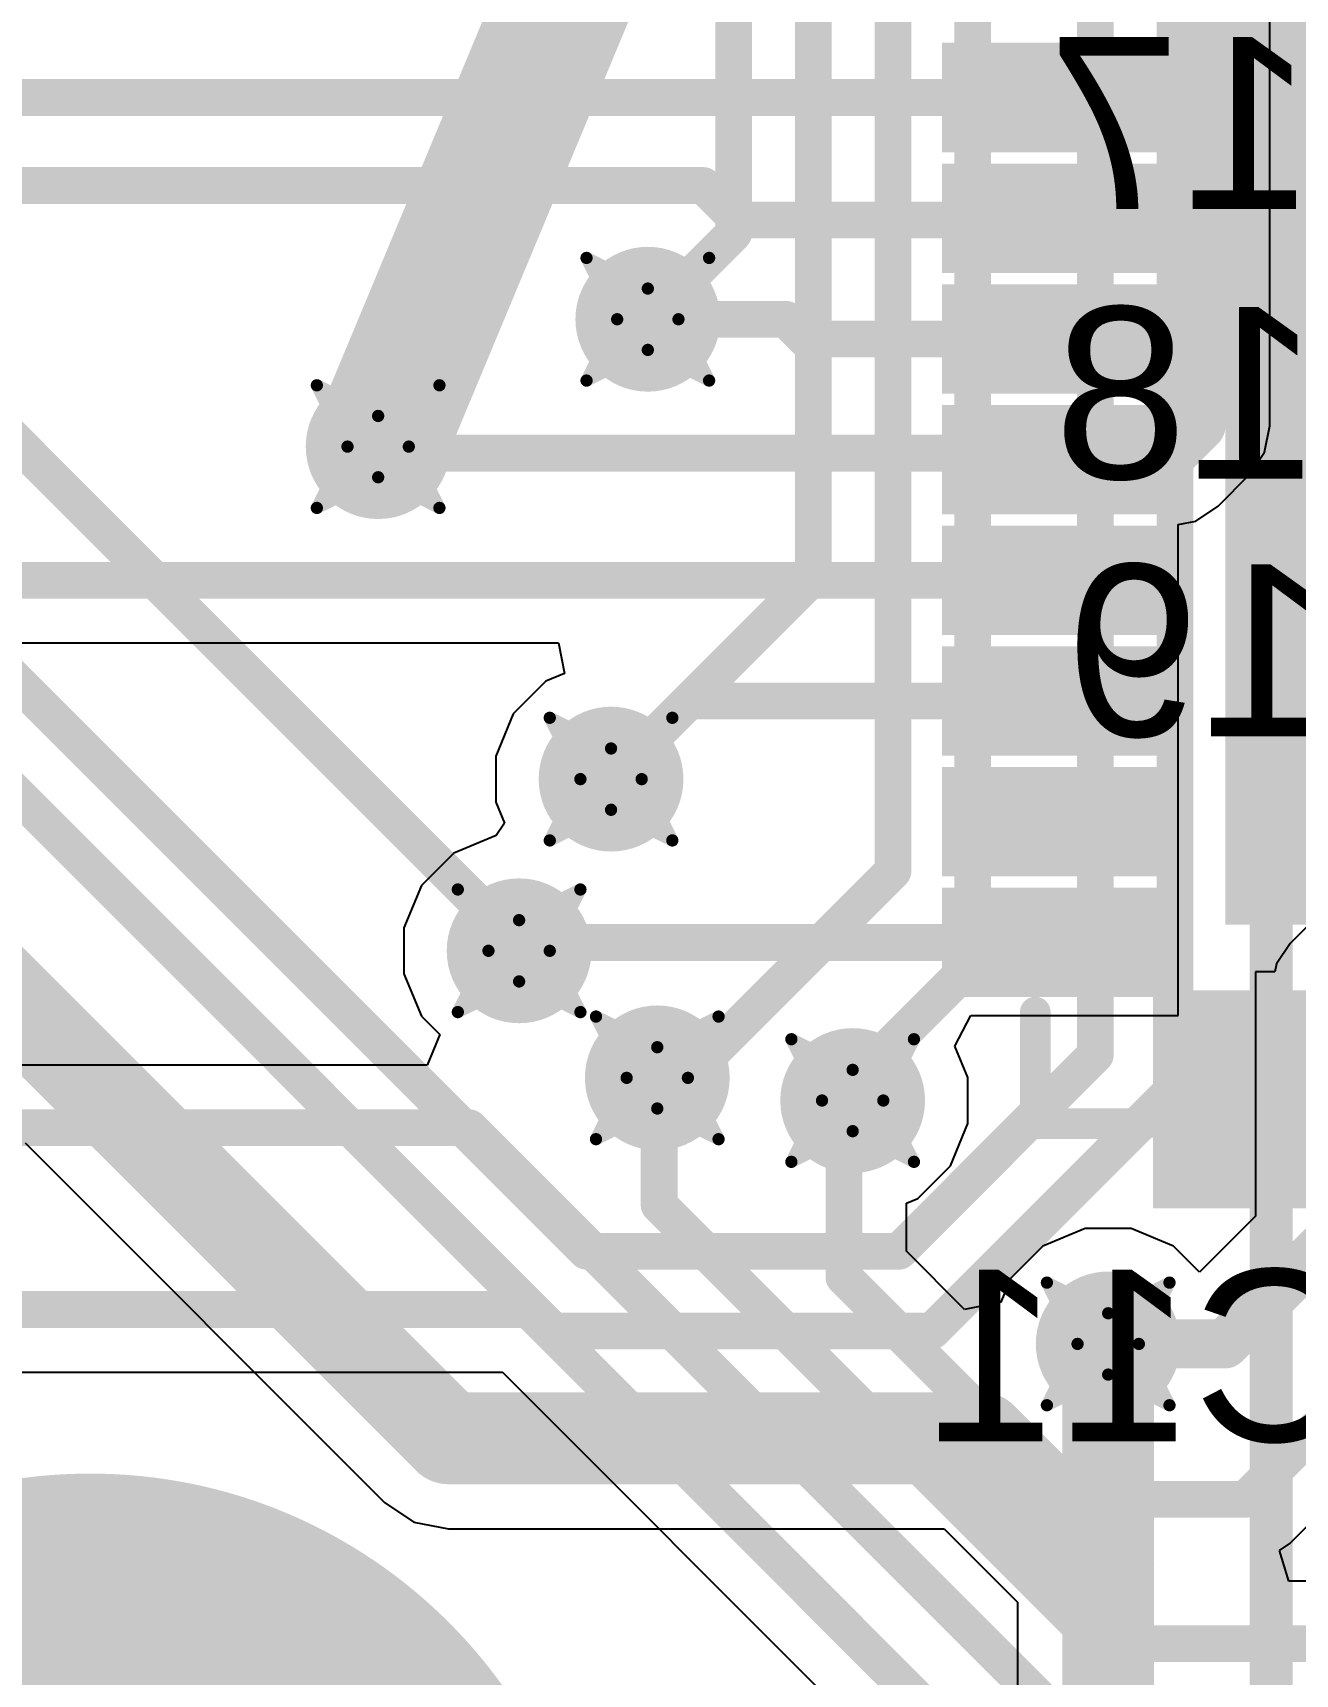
# Model space of a CAD drawing. Header units: inches. Extents: x -8 to 386, y -12 to 64.
# Drawn here: x -0.24 to 4.99, y 1.27 to 8.07 of the extents above; entities that cross this region are included whole.
import ezdxf

# ---------------------------------------------------------------- set-up
doc = ezdxf.new("R2010")
doc.units = ezdxf.units.IN
for name, color, linetype in [('Board_outline', 216, 'Continuous'), ('Bottom Layer', 5, 'Continuous'), ('Bottom Overlay', 54, 'Continuous'), ('Bottom Solder', 6, 'Continuous'), ('Drill Drawing', 1, 'Continuous'), ('Multi-Layer', 9, 'Continuous'), ('Top Layer', 1, 'Continuous'), ('Top Overlay', 2, 'Continuous'), ('Top Paste', 8, 'Continuous'), ('Top Solder', 216, 'Continuous'), ('Via Holes', 16, 'Continuous')]:
    doc.layers.add(name, color=color, linetype=linetype)
doc.styles.add('Arial', font='', dxfattribs={"height": 0.2})
doc.styles.get('Arial').set_extended_font_data('Arial')

msp = doc.modelspace()

# ---------------------------------------------------------------- hatches: boundary and pattern name
at = {"layer": 'Bottom Layer'}
h = msp.add_hatch(color=5, dxfattribs=at)
edge = h.paths.add_edge_path()
edge.add_arc((2.3114, 6.8834), 0.3, 0, 360)
h = msp.add_hatch(color=5, dxfattribs=at)
edge = h.paths.add_edge_path()
edge.add_arc((1.1938, 6.3558), 0.3, 0, 360)
h = msp.add_hatch(color=5, dxfattribs=at)
edge = h.paths.add_edge_path()
edge.add_arc((2.159, 4.9784), 0.3, 0, 360)
h = msp.add_hatch(color=5, dxfattribs=at)
edge = h.paths.add_edge_path()
edge.add_arc((1.778, 4.2672), 0.3, 0, 360)
h = msp.add_hatch(color=5, dxfattribs=at)
edge = h.paths.add_edge_path()
edge.add_arc((2.3506, 3.7408), 0.3, 0, 360)
h = msp.add_hatch(color=5, dxfattribs=at)
edge = h.paths.add_edge_path()
edge.add_arc((3.1603, 3.6469), 0.3, 0, 360)
h = msp.add_hatch(color=5, dxfattribs=at)
edge = h.paths.add_edge_path()
edge.add_arc((4.2193, 2.6387), 0.3, 0, 360)
h = msp.add_hatch(color=5, dxfattribs=at)
edge = h.paths.add_edge_path()
edge.add_arc((0, 0), 2, 0, 360)
at = {"layer": 'Bottom Solder'}
h = msp.add_hatch(color=6, dxfattribs=at)
edge = h.paths.add_edge_path()
edge.add_arc((0, 0), 2.1016, 0, 360)
at = {"layer": 'Multi-Layer'}
h = msp.add_hatch(color=9, dxfattribs=at)
edge = h.paths.add_edge_path()
edge.add_arc((0, 0), 2, 0, 360)
at = {"layer": 'Top Layer'}
for points in [[(11.957, 4.4768), (4.807, 4.4768), (4.807, 11.6268), (11.957, 11.6268)], [(3.632, 7.9268), (4.332, 7.9268), (4.332, 7.6768), (3.632, 7.6768)], [(3.632, 7.4268), (4.332, 7.4268), (4.332, 7.1768), (3.632, 7.1768)], [(3.632, 6.9268), (4.332, 6.9268), (4.332, 6.6768), (3.632, 6.6768)], [(3.632, 6.4268), (4.332, 6.4268), (4.332, 6.1768), (3.632, 6.1768)], [(3.632, 5.9268), (4.332, 5.9268), (4.332, 5.6768), (3.632, 5.6768)], [(3.632, 5.4268), (4.332, 5.4268), (4.332, 5.1768), (3.632, 5.1768)], [(3.632, 4.9268), (4.332, 4.9268), (4.332, 4.6768), (3.632, 4.6768)], [(3.632, 4.4268), (4.332, 4.4268), (4.332, 4.1768), (3.632, 4.1768)], [(4.757, 4.0018), (4.757, 3.3018), (4.507, 3.3018), (4.507, 4.0018)]]:
    msp.add_hatch(color=1, dxfattribs=at).paths.add_polyline_path(points)
h = msp.add_hatch(color=1, dxfattribs=at)
edge = h.paths.add_edge_path()
edge.add_arc((2.3114, 6.8834), 0.3, 0, 360)
h = msp.add_hatch(color=1, dxfattribs=at)
edge = h.paths.add_edge_path()
edge.add_arc((1.1938, 6.3558), 0.3, 0, 360)
h = msp.add_hatch(color=1, dxfattribs=at)
edge = h.paths.add_edge_path()
edge.add_arc((2.159, 4.9784), 0.3, 0, 360)
h = msp.add_hatch(color=1, dxfattribs=at)
edge = h.paths.add_edge_path()
edge.add_arc((1.778, 4.2672), 0.3, 0, 360)
h = msp.add_hatch(color=1, dxfattribs=at)
edge = h.paths.add_edge_path()
edge.add_arc((2.3506, 3.7408), 0.3, 0, 360)
h = msp.add_hatch(color=1, dxfattribs=at)
edge = h.paths.add_edge_path()
edge.add_arc((3.1603, 3.6469), 0.3, 0, 360)
h = msp.add_hatch(color=1, dxfattribs=at)
edge = h.paths.add_edge_path()
edge.add_arc((4.2193, 2.6387), 0.3, 0, 360)
h = msp.add_hatch(color=1, dxfattribs=at)
edge = h.paths.add_edge_path()
edge.add_arc((0, 0), 2, 0, 360)
at = {"layer": 'Top Paste'}
for points in [[(11.957, 4.4768), (4.807, 4.4768), (4.807, 11.6268), (11.957, 11.6268)], [(3.632, 7.9268), (4.332, 7.9268), (4.332, 7.6768), (3.632, 7.6768)], [(3.632, 7.4268), (4.332, 7.4268), (4.332, 7.1768), (3.632, 7.1768)], [(3.632, 6.9268), (4.332, 6.9268), (4.332, 6.6768), (3.632, 6.6768)], [(3.632, 6.4268), (4.332, 6.4268), (4.332, 6.1768), (3.632, 6.1768)], [(3.632, 5.9268), (4.332, 5.9268), (4.332, 5.6768), (3.632, 5.6768)], [(3.632, 5.4268), (4.332, 5.4268), (4.332, 5.1768), (3.632, 5.1768)], [(3.632, 4.9268), (4.332, 4.9268), (4.332, 4.6768), (3.632, 4.6768)], [(3.632, 4.4268), (4.332, 4.4268), (4.332, 4.1768), (3.632, 4.1768)], [(4.757, 4.0018), (4.757, 3.3018), (4.507, 3.3018), (4.507, 4.0018)]]:
    msp.add_hatch(color=8, dxfattribs=at).paths.add_polyline_path(points)
at = {"layer": 'Top Solder'}
for points in [[(12.0586, 4.3752), (4.7054, 4.3752), (4.7054, 11.7284), (12.0586, 11.7284)], [(3.5304, 8.0284), (4.4336, 8.0284), (4.4336, 7.5752), (3.5304, 7.5752)], [(3.5304, 7.5284), (4.4336, 7.5284), (4.4336, 7.0752), (3.5304, 7.0752)], [(3.5304, 7.0284), (4.4336, 7.0284), (4.4336, 6.5752), (3.5304, 6.5752)], [(3.5304, 6.5284), (4.4336, 6.5284), (4.4336, 6.0752), (3.5304, 6.0752)], [(3.5304, 6.0284), (4.4336, 6.0284), (4.4336, 5.5752), (3.5304, 5.5752)], [(3.5304, 5.5284), (4.4336, 5.5284), (4.4336, 5.0752), (3.5304, 5.0752)], [(3.5304, 5.0284), (4.4336, 5.0284), (4.4336, 4.5752), (3.5304, 4.5752)], [(3.5304, 4.5284), (4.4336, 4.5284), (4.4336, 4.0752), (3.5304, 4.0752)], [(4.8586, 4.1034), (4.8586, 3.2002), (4.4054, 3.2002), (4.4054, 4.1034)], [(5.3586, 4.1034), (5.3586, 3.2002), (4.9054, 3.2002), (4.9054, 4.1034)]]:
    msp.add_hatch(color=216, dxfattribs=at).paths.add_polyline_path(points)
h = msp.add_hatch(color=216, dxfattribs=at)
edge = h.paths.add_edge_path()
edge.add_arc((0, 0), 2.1016, 0, 360)
at = {"layer": 'Via Holes'}
h = msp.add_hatch(color=7, dxfattribs=at)
edge = h.paths.add_edge_path()
edge.add_arc((2.3114, 6.8834), 0.15, 0, 360)
h = msp.add_hatch(color=7, dxfattribs=at)
edge = h.paths.add_edge_path()
edge.add_arc((1.1938, 6.3558), 0.15, 0, 360)
h = msp.add_hatch(color=7, dxfattribs=at)
edge = h.paths.add_edge_path()
edge.add_arc((2.159, 4.9784), 0.15, 0, 360)
h = msp.add_hatch(color=7, dxfattribs=at)
edge = h.paths.add_edge_path()
edge.add_arc((1.778, 4.2672), 0.15, 0, 360)
h = msp.add_hatch(color=7, dxfattribs=at)
edge = h.paths.add_edge_path()
edge.add_arc((2.3506, 3.7408), 0.15, 0, 360)
h = msp.add_hatch(color=7, dxfattribs=at)
edge = h.paths.add_edge_path()
edge.add_arc((3.1603, 3.6469), 0.15, 0, 360)
h = msp.add_hatch(color=7, dxfattribs=at)
edge = h.paths.add_edge_path()
edge.add_arc((4.2193, 2.6387), 0.15, 0, 360)

# ---------------------------------------------------------------- linework, layer by layer
at = {"layer": 'Board_outline'}
msp.add_lwpolyline([(37.5368, 13.3604, 0.254, 0.254, 1), (-7.4632, 13.3604, 0.254, 0.254, 1)], format="xyseb", close=True, dxfattribs=at)
at = {"layer": 'Bottom Layer'}
for p, q in [((-0.2685, 3.4712), (1.2204, 1.9824)), ((1.2204, 1.9824), (1.3422, 1.901)), ((1.3422, 1.901), (1.4859, 1.8724)), ((1.4859, 1.8724), (3.5402, 1.8724)), ((3.5402, 1.8724), (3.8438, 1.5687)), ((3.8438, 1.5687), (3.8438, -1.6059))]:
    msp.add_line(p, q, dxfattribs=at)
for points in [[(2.667, 7.239, 0.1524, 0.1524, 0), (2.667, 15.1638, 0.1524, 0.1524, 0)], [(2.9972, 5.8166, 0.1524, 0.1524, 0), (2.9972, 15.027, 0.1524, 0.1524, 0)], [(3.3274, 4.5974, 0.1524, 0.1524, 0), (3.3274, 14.8902, 0.1524, 0.1524, 0)], [(3.6576, 4.2164, 0.1524, 0.1524, 0), (3.6576, 14.7535, 0.1524, 0.1524, 0)], [(4.1656, 3.8354, 0.1524, 0.1524, 0), (4.1656, 12.4714, 0.1524, 0.1524, 0)], [(4.4958, 3.6986, 0.1524, 0.1524, 0), (4.4958, 12.3346, 0.1524, 0.1524, 0)], [(4.8946, 2.9571, 0.1778, 0.1778, 0), (4.8946, 12.2485, 0.1778, 0.1778, 0)], [(-3.1496, 9.2202, 0.1524, 0.1524, 0), (1.7526, 4.318, 0.1524, 0.1524, 0)], [(-4.262, 8.875, 0.1524, 0.1524, 0), (1.9206, 2.6924, 0.1524, 0.1524, 0)], [(-3.7592, 8.8392, 0.1524, 0.1524, 0), (2.0574, 3.0226, 0.1524, 0.1524, 0)], [(1.1938, 6.3558, 0.5588, 0.5588, 0), (2.0519, 8.4133, 0.5588, 0.5588, 0)], [(2.3114, 6.8834, 0.1524, 0.1524, 0), (2.667, 7.239, 0.1524, 0.1524, 0)], [(2.159, 4.9784, 0.1524, 0.1524, 0), (2.9972, 5.8166, 0.1524, 0.1524, 0)], [(-0.9635, 4.6973, 0.381, 0.381, 0), (1.4859, 2.2479, 0.381, 0.381, 0)], [(2.4708, 3.7408, 0.1524, 0.1524, 0), (3.3274, 4.5974, 0.1524, 0.1524, 0)], [(1.7526, 4.318, 0.1524, 0.1524, 0), (1.778, 4.2926, 0.1524, 0.1524, 0)], [(1.778, 4.2672, 0.1524, 0.1524, 0), (1.778, 4.2926, 0.1524, 0.1524, 0)], [(3.1603, 3.7191, 0.1524, 0.1524, 0), (3.6576, 4.2164, 0.1524, 0.1524, 0)], [(3.3528, 3.0226, 0.1524, 0.1524, 0), (4.1656, 3.8354, 0.1524, 0.1524, 0)], [(2.3506, 3.7408, 0.1524, 0.1524, 0), (2.4708, 3.7408, 0.1524, 0.1524, 0)], [(3.1603, 3.6469, 0.1524, 0.1524, 0), (3.1603, 3.7191, 0.1524, 0.1524, 0)], [(3.4896, 2.6924, 0.1524, 0.1524, 0), (4.4958, 3.6986, 0.1524, 0.1524, 0)], [(2.0574, 3.0226, 0.1524, 0.1524, 0), (3.3528, 3.0226, 0.1524, 0.1524, 0)], [(4.8946, -1.6149, 0.1778, 0.1778, 0), (4.8946, 2.9571, 0.1778, 0.1778, 0)], [(4.2193, 1.7243, 0.381, 0.381, 0), (4.2193, 2.6387, 0.381, 0.381, 0)], [(1.9206, 2.6924, 0.1524, 0.1524, 0), (3.4896, 2.6924, 0.1524, 0.1524, 0)], [(1.4859, 2.2479, 0.381, 0.381, 0), (3.6957, 2.2479, 0.381, 0.381, 0)], [(3.6957, 2.2479, 0.381, 0.381, 0), (4.2193, 1.7243, 0.381, 0.381, 0)], [(4.2193, -1.7614, 0.381, 0.381, 0), (4.2193, 1.7243, 0.381, 0.381, 0)]]:
    msp.add_lwpolyline(points, format="xyseb", dxfattribs=at)
for points in [[(2.6289, 7.239, 0.0762, 0.0762, 1), (2.7051, 7.239, 0.0762, 0.0762, 1)], [(2.6289, 7.239, 0.0762, 0.0762, 1), (2.7051, 7.239, 0.0762, 0.0762, 1)], [(2.2733, 6.8834, 0.0762, 0.0762, 1), (2.3495, 6.8834, 0.0762, 0.0762, 1)], [(1.0541, 6.3558, 0.2794, 0.2794, 1), (1.3335, 6.3558, 0.2794, 0.2794, 1)], [(2.9591, 5.8166, 0.0762, 0.0762, 1), (3.0353, 5.8166, 0.0762, 0.0762, 1)], [(2.9591, 5.8166, 0.0762, 0.0762, 1), (3.0353, 5.8166, 0.0762, 0.0762, 1)], [(2.1209, 4.9784, 0.0762, 0.0762, 1), (2.1971, 4.9784, 0.0762, 0.0762, 1)], [(3.2893, 4.5974, 0.0762, 0.0762, 1), (3.3655, 4.5974, 0.0762, 0.0762, 1)], [(3.2893, 4.5974, 0.0762, 0.0762, 1), (3.3655, 4.5974, 0.0762, 0.0762, 1)], [(1.7145, 4.318, 0.0762, 0.0762, 1), (1.7907, 4.318, 0.0762, 0.0762, 1)], [(1.7145, 4.318, 0.0762, 0.0762, 1), (1.7907, 4.318, 0.0762, 0.0762, 1)], [(1.7399, 4.2926, 0.0762, 0.0762, 1), (1.8161, 4.2926, 0.0762, 0.0762, 1)], [(1.7399, 4.2926, 0.0762, 0.0762, 1), (1.8161, 4.2926, 0.0762, 0.0762, 1)], [(1.7399, 4.2672, 0.0762, 0.0762, 1), (1.8161, 4.2672, 0.0762, 0.0762, 1)], [(3.6195, 4.2164, 0.0762, 0.0762, 1), (3.6957, 4.2164, 0.0762, 0.0762, 1)], [(3.6195, 4.2164, 0.0762, 0.0762, 1), (3.6957, 4.2164, 0.0762, 0.0762, 1)], [(4.1275, 3.8354, 0.0762, 0.0762, 1), (4.2037, 3.8354, 0.0762, 0.0762, 1)], [(4.1275, 3.8354, 0.0762, 0.0762, 1), (4.2037, 3.8354, 0.0762, 0.0762, 1)], [(2.3125, 3.7408, 0.0762, 0.0762, 1), (2.3887, 3.7408, 0.0762, 0.0762, 1)], [(2.4327, 3.7408, 0.0762, 0.0762, 1), (2.5089, 3.7408, 0.0762, 0.0762, 1)], [(2.4327, 3.7408, 0.0762, 0.0762, 1), (2.5089, 3.7408, 0.0762, 0.0762, 1)], [(3.1222, 3.7191, 0.0762, 0.0762, 1), (3.1984, 3.7191, 0.0762, 0.0762, 1)], [(3.1222, 3.7191, 0.0762, 0.0762, 1), (3.1984, 3.7191, 0.0762, 0.0762, 1)], [(4.4577, 3.6986, 0.0762, 0.0762, 1), (4.5339, 3.6986, 0.0762, 0.0762, 1)], [(4.4577, 3.6986, 0.0762, 0.0762, 1), (4.5339, 3.6986, 0.0762, 0.0762, 1)], [(3.1222, 3.6469, 0.0762, 0.0762, 1), (3.1984, 3.6469, 0.0762, 0.0762, 1)], [(2.0193, 3.0226, 0.0762, 0.0762, 1), (2.0955, 3.0226, 0.0762, 0.0762, 1)], [(2.0193, 3.0226, 0.0762, 0.0762, 1), (2.0955, 3.0226, 0.0762, 0.0762, 1)], [(3.3147, 3.0226, 0.0762, 0.0762, 1), (3.3909, 3.0226, 0.0762, 0.0762, 1)], [(3.3147, 3.0226, 0.0762, 0.0762, 1), (3.3909, 3.0226, 0.0762, 0.0762, 1)], [(4.8501, 2.9571, 0.0889, 0.0889, 1), (4.939, 2.9571, 0.0889, 0.0889, 1)], [(4.8501, 2.9571, 0.0889, 0.0889, 1), (4.939, 2.9571, 0.0889, 0.0889, 1)], [(4.1241, 2.6387, 0.1905, 0.1905, 1), (4.3146, 2.6387, 0.1905, 0.1905, 1)], [(1.8825, 2.6924, 0.0762, 0.0762, 1), (1.9587, 2.6924, 0.0762, 0.0762, 1)], [(1.8825, 2.6924, 0.0762, 0.0762, 1), (1.9587, 2.6924, 0.0762, 0.0762, 1)], [(3.4515, 2.6924, 0.0762, 0.0762, 1), (3.5277, 2.6924, 0.0762, 0.0762, 1)], [(3.4515, 2.6924, 0.0762, 0.0762, 1), (3.5277, 2.6924, 0.0762, 0.0762, 1)], [(1.3907, 2.2479, 0.1905, 0.1905, 1), (1.5812, 2.2479, 0.1905, 0.1905, 1)], [(1.3907, 2.2479, 0.1905, 0.1905, 1), (1.5812, 2.2479, 0.1905, 0.1905, 1)], [(3.6005, 2.2479, 0.1905, 0.1905, 1), (3.791, 2.2479, 0.1905, 0.1905, 1)], [(3.6005, 2.2479, 0.1905, 0.1905, 1), (3.791, 2.2479, 0.1905, 0.1905, 1)], [(4.1241, 1.7243, 0.1905, 0.1905, 1), (4.3146, 1.7243, 0.1905, 0.1905, 1)], [(4.1241, 1.7243, 0.1905, 0.1905, 1), (4.3146, 1.7243, 0.1905, 0.1905, 1)], [(4.1241, 1.7243, 0.1905, 0.1905, 1), (4.3146, 1.7243, 0.1905, 0.1905, 1)]]:
    msp.add_lwpolyline(points, format="xyseb", close=True, dxfattribs=at)
at = {"layer": 'Drill Drawing'}
for points in [[(2.0574, 7.1374, 0.0508, 0.0508, 0), (2.3114, 7.0104, 0.0508, 0.0508, 0)], [(2.0574, 7.1374, 0.0508, 0.0508, 0), (2.1844, 6.8834, 0.0508, 0.0508, 0)], [(2.3114, 7.0104, 0.0508, 0.0508, 0), (2.5654, 7.1374, 0.0508, 0.0508, 0)], [(2.4384, 6.8834, 0.0508, 0.0508, 0), (2.5654, 7.1374, 0.0508, 0.0508, 0)], [(2.0574, 6.6294, 0.0508, 0.0508, 0), (2.1844, 6.8834, 0.0508, 0.0508, 0)], [(2.4384, 6.8834, 0.0508, 0.0508, 0), (2.5654, 6.6294, 0.0508, 0.0508, 0)], [(2.0574, 6.6294, 0.0508, 0.0508, 0), (2.3114, 6.7564, 0.0508, 0.0508, 0)], [(2.3114, 6.7564, 0.0508, 0.0508, 0), (2.5654, 6.6294, 0.0508, 0.0508, 0)], [(0.9398, 6.6098, 0.0508, 0.0508, 0), (1.1938, 6.4828, 0.0508, 0.0508, 0)], [(0.9398, 6.6098, 0.0508, 0.0508, 0), (1.0668, 6.3558, 0.0508, 0.0508, 0)], [(1.1938, 6.4828, 0.0508, 0.0508, 0), (1.4478, 6.6098, 0.0508, 0.0508, 0)], [(1.3208, 6.3558, 0.0508, 0.0508, 0), (1.4478, 6.6098, 0.0508, 0.0508, 0)], [(0.9398, 6.1018, 0.0508, 0.0508, 0), (1.0668, 6.3558, 0.0508, 0.0508, 0)], [(1.3208, 6.3558, 0.0508, 0.0508, 0), (1.4478, 6.1018, 0.0508, 0.0508, 0)], [(0.9398, 6.1018, 0.0508, 0.0508, 0), (1.1938, 6.2288, 0.0508, 0.0508, 0)], [(1.1938, 6.2288, 0.0508, 0.0508, 0), (1.4478, 6.1018, 0.0508, 0.0508, 0)], [(1.905, 5.2324, 0.0508, 0.0508, 0), (2.159, 5.1054, 0.0508, 0.0508, 0)], [(1.905, 5.2324, 0.0508, 0.0508, 0), (2.032, 4.9784, 0.0508, 0.0508, 0)], [(2.159, 5.1054, 0.0508, 0.0508, 0), (2.413, 5.2324, 0.0508, 0.0508, 0)], [(2.286, 4.9784, 0.0508, 0.0508, 0), (2.413, 5.2324, 0.0508, 0.0508, 0)], [(1.905, 4.7244, 0.0508, 0.0508, 0), (2.032, 4.9784, 0.0508, 0.0508, 0)], [(2.286, 4.9784, 0.0508, 0.0508, 0), (2.413, 4.7244, 0.0508, 0.0508, 0)], [(1.905, 4.7244, 0.0508, 0.0508, 0), (2.159, 4.8514, 0.0508, 0.0508, 0)], [(2.159, 4.8514, 0.0508, 0.0508, 0), (2.413, 4.7244, 0.0508, 0.0508, 0)], [(1.524, 4.5212, 0.0508, 0.0508, 0), (1.778, 4.3942, 0.0508, 0.0508, 0)], [(1.524, 4.5212, 0.0508, 0.0508, 0), (1.651, 4.2672, 0.0508, 0.0508, 0)], [(1.778, 4.3942, 0.0508, 0.0508, 0), (2.032, 4.5212, 0.0508, 0.0508, 0)], [(1.905, 4.2672, 0.0508, 0.0508, 0), (2.032, 4.5212, 0.0508, 0.0508, 0)], [(1.524, 4.0132, 0.0508, 0.0508, 0), (1.651, 4.2672, 0.0508, 0.0508, 0)], [(1.905, 4.2672, 0.0508, 0.0508, 0), (2.032, 4.0132, 0.0508, 0.0508, 0)], [(1.524, 4.0132, 0.0508, 0.0508, 0), (1.778, 4.1402, 0.0508, 0.0508, 0)], [(1.778, 4.1402, 0.0508, 0.0508, 0), (2.032, 4.0132, 0.0508, 0.0508, 0)], [(2.0966, 3.9948, 0.0508, 0.0508, 0), (2.3506, 3.8678, 0.0508, 0.0508, 0)], [(2.0966, 3.9948, 0.0508, 0.0508, 0), (2.2236, 3.7408, 0.0508, 0.0508, 0)], [(2.3506, 3.8678, 0.0508, 0.0508, 0), (2.6046, 3.9948, 0.0508, 0.0508, 0)], [(2.4776, 3.7408, 0.0508, 0.0508, 0), (2.6046, 3.9948, 0.0508, 0.0508, 0)], [(2.9063, 3.9009, 0.0508, 0.0508, 0), (3.1603, 3.7739, 0.0508, 0.0508, 0)], [(2.9063, 3.9009, 0.0508, 0.0508, 0), (3.0333, 3.6469, 0.0508, 0.0508, 0)], [(3.1603, 3.7739, 0.0508, 0.0508, 0), (3.4143, 3.9009, 0.0508, 0.0508, 0)], [(3.2873, 3.6469, 0.0508, 0.0508, 0), (3.4143, 3.9009, 0.0508, 0.0508, 0)], [(2.0966, 3.4868, 0.0508, 0.0508, 0), (2.2236, 3.7408, 0.0508, 0.0508, 0)], [(2.4776, 3.7408, 0.0508, 0.0508, 0), (2.6046, 3.4868, 0.0508, 0.0508, 0)], [(2.9063, 3.3929, 0.0508, 0.0508, 0), (3.0333, 3.6469, 0.0508, 0.0508, 0)], [(3.2873, 3.6469, 0.0508, 0.0508, 0), (3.4143, 3.3929, 0.0508, 0.0508, 0)], [(2.0966, 3.4868, 0.0508, 0.0508, 0), (2.3506, 3.6138, 0.0508, 0.0508, 0)], [(2.3506, 3.6138, 0.0508, 0.0508, 0), (2.6046, 3.4868, 0.0508, 0.0508, 0)], [(2.9063, 3.3929, 0.0508, 0.0508, 0), (3.1603, 3.5199, 0.0508, 0.0508, 0)], [(3.1603, 3.5199, 0.0508, 0.0508, 0), (3.4143, 3.3929, 0.0508, 0.0508, 0)], [(3.9653, 2.8927, 0.0508, 0.0508, 0), (4.2193, 2.7657, 0.0508, 0.0508, 0)], [(3.9653, 2.8927, 0.0508, 0.0508, 0), (4.0923, 2.6387, 0.0508, 0.0508, 0)], [(4.2193, 2.7657, 0.0508, 0.0508, 0), (4.4733, 2.8927, 0.0508, 0.0508, 0)], [(4.3463, 2.6387, 0.0508, 0.0508, 0), (4.4733, 2.8927, 0.0508, 0.0508, 0)], [(3.9653, 2.3847, 0.0508, 0.0508, 0), (4.0923, 2.6387, 0.0508, 0.0508, 0)], [(4.3463, 2.6387, 0.0508, 0.0508, 0), (4.4733, 2.3847, 0.0508, 0.0508, 0)], [(3.9653, 2.3847, 0.0508, 0.0508, 0), (4.2193, 2.5117, 0.0508, 0.0508, 0)], [(4.2193, 2.5117, 0.0508, 0.0508, 0), (4.4733, 2.3847, 0.0508, 0.0508, 0)]]:
    msp.add_lwpolyline(points, format="xyseb", dxfattribs=at)
for points in [[(2.0447, 7.1374, 0.0254, 0.0254, 1), (2.0701, 7.1374, 0.0254, 0.0254, 1)], [(2.0447, 7.1374, 0.0254, 0.0254, 1), (2.0701, 7.1374, 0.0254, 0.0254, 1)], [(2.5527, 7.1374, 0.0254, 0.0254, 1), (2.5781, 7.1374, 0.0254, 0.0254, 1)], [(2.5527, 7.1374, 0.0254, 0.0254, 1), (2.5781, 7.1374, 0.0254, 0.0254, 1)], [(2.2987, 7.0104, 0.0254, 0.0254, 1), (2.3241, 7.0104, 0.0254, 0.0254, 1)], [(2.2987, 7.0104, 0.0254, 0.0254, 1), (2.3241, 7.0104, 0.0254, 0.0254, 1)], [(2.1717, 6.8834, 0.0254, 0.0254, 1), (2.1971, 6.8834, 0.0254, 0.0254, 1)], [(2.1717, 6.8834, 0.0254, 0.0254, 1), (2.1971, 6.8834, 0.0254, 0.0254, 1)], [(2.4257, 6.8834, 0.0254, 0.0254, 1), (2.4511, 6.8834, 0.0254, 0.0254, 1)], [(2.4257, 6.8834, 0.0254, 0.0254, 1), (2.4511, 6.8834, 0.0254, 0.0254, 1)], [(2.2987, 6.7564, 0.0254, 0.0254, 1), (2.3241, 6.7564, 0.0254, 0.0254, 1)], [(2.2987, 6.7564, 0.0254, 0.0254, 1), (2.3241, 6.7564, 0.0254, 0.0254, 1)], [(0.9271, 6.6098, 0.0254, 0.0254, 1), (0.9525, 6.6098, 0.0254, 0.0254, 1)], [(0.9271, 6.6098, 0.0254, 0.0254, 1), (0.9525, 6.6098, 0.0254, 0.0254, 1)], [(1.4351, 6.6098, 0.0254, 0.0254, 1), (1.4605, 6.6098, 0.0254, 0.0254, 1)], [(1.4351, 6.6098, 0.0254, 0.0254, 1), (1.4605, 6.6098, 0.0254, 0.0254, 1)], [(2.0447, 6.6294, 0.0254, 0.0254, 1), (2.0701, 6.6294, 0.0254, 0.0254, 1)], [(2.0447, 6.6294, 0.0254, 0.0254, 1), (2.0701, 6.6294, 0.0254, 0.0254, 1)], [(2.5527, 6.6294, 0.0254, 0.0254, 1), (2.5781, 6.6294, 0.0254, 0.0254, 1)], [(2.5527, 6.6294, 0.0254, 0.0254, 1), (2.5781, 6.6294, 0.0254, 0.0254, 1)], [(1.1811, 6.4828, 0.0254, 0.0254, 1), (1.2065, 6.4828, 0.0254, 0.0254, 1)], [(1.1811, 6.4828, 0.0254, 0.0254, 1), (1.2065, 6.4828, 0.0254, 0.0254, 1)], [(1.0541, 6.3558, 0.0254, 0.0254, 1), (1.0795, 6.3558, 0.0254, 0.0254, 1)], [(1.0541, 6.3558, 0.0254, 0.0254, 1), (1.0795, 6.3558, 0.0254, 0.0254, 1)], [(1.3081, 6.3558, 0.0254, 0.0254, 1), (1.3335, 6.3558, 0.0254, 0.0254, 1)], [(1.3081, 6.3558, 0.0254, 0.0254, 1), (1.3335, 6.3558, 0.0254, 0.0254, 1)], [(1.1811, 6.2288, 0.0254, 0.0254, 1), (1.2065, 6.2288, 0.0254, 0.0254, 1)], [(1.1811, 6.2288, 0.0254, 0.0254, 1), (1.2065, 6.2288, 0.0254, 0.0254, 1)], [(0.9271, 6.1018, 0.0254, 0.0254, 1), (0.9525, 6.1018, 0.0254, 0.0254, 1)], [(0.9271, 6.1018, 0.0254, 0.0254, 1), (0.9525, 6.1018, 0.0254, 0.0254, 1)], [(1.4351, 6.1018, 0.0254, 0.0254, 1), (1.4605, 6.1018, 0.0254, 0.0254, 1)], [(1.4351, 6.1018, 0.0254, 0.0254, 1), (1.4605, 6.1018, 0.0254, 0.0254, 1)], [(1.8923, 5.2324, 0.0254, 0.0254, 1), (1.9177, 5.2324, 0.0254, 0.0254, 1)], [(1.8923, 5.2324, 0.0254, 0.0254, 1), (1.9177, 5.2324, 0.0254, 0.0254, 1)], [(2.4003, 5.2324, 0.0254, 0.0254, 1), (2.4257, 5.2324, 0.0254, 0.0254, 1)], [(2.4003, 5.2324, 0.0254, 0.0254, 1), (2.4257, 5.2324, 0.0254, 0.0254, 1)], [(2.1463, 5.1054, 0.0254, 0.0254, 1), (2.1717, 5.1054, 0.0254, 0.0254, 1)], [(2.1463, 5.1054, 0.0254, 0.0254, 1), (2.1717, 5.1054, 0.0254, 0.0254, 1)], [(2.0193, 4.9784, 0.0254, 0.0254, 1), (2.0447, 4.9784, 0.0254, 0.0254, 1)], [(2.0193, 4.9784, 0.0254, 0.0254, 1), (2.0447, 4.9784, 0.0254, 0.0254, 1)], [(2.2733, 4.9784, 0.0254, 0.0254, 1), (2.2987, 4.9784, 0.0254, 0.0254, 1)], [(2.2733, 4.9784, 0.0254, 0.0254, 1), (2.2987, 4.9784, 0.0254, 0.0254, 1)], [(2.1463, 4.8514, 0.0254, 0.0254, 1), (2.1717, 4.8514, 0.0254, 0.0254, 1)], [(2.1463, 4.8514, 0.0254, 0.0254, 1), (2.1717, 4.8514, 0.0254, 0.0254, 1)], [(1.8923, 4.7244, 0.0254, 0.0254, 1), (1.9177, 4.7244, 0.0254, 0.0254, 1)], [(1.8923, 4.7244, 0.0254, 0.0254, 1), (1.9177, 4.7244, 0.0254, 0.0254, 1)], [(2.4003, 4.7244, 0.0254, 0.0254, 1), (2.4257, 4.7244, 0.0254, 0.0254, 1)], [(2.4003, 4.7244, 0.0254, 0.0254, 1), (2.4257, 4.7244, 0.0254, 0.0254, 1)], [(1.5113, 4.5212, 0.0254, 0.0254, 1), (1.5367, 4.5212, 0.0254, 0.0254, 1)], [(1.5113, 4.5212, 0.0254, 0.0254, 1), (1.5367, 4.5212, 0.0254, 0.0254, 1)], [(2.0193, 4.5212, 0.0254, 0.0254, 1), (2.0447, 4.5212, 0.0254, 0.0254, 1)], [(2.0193, 4.5212, 0.0254, 0.0254, 1), (2.0447, 4.5212, 0.0254, 0.0254, 1)], [(1.7653, 4.3942, 0.0254, 0.0254, 1), (1.7907, 4.3942, 0.0254, 0.0254, 1)], [(1.7653, 4.3942, 0.0254, 0.0254, 1), (1.7907, 4.3942, 0.0254, 0.0254, 1)], [(1.6383, 4.2672, 0.0254, 0.0254, 1), (1.6637, 4.2672, 0.0254, 0.0254, 1)], [(1.6383, 4.2672, 0.0254, 0.0254, 1), (1.6637, 4.2672, 0.0254, 0.0254, 1)], [(1.8923, 4.2672, 0.0254, 0.0254, 1), (1.9177, 4.2672, 0.0254, 0.0254, 1)], [(1.8923, 4.2672, 0.0254, 0.0254, 1), (1.9177, 4.2672, 0.0254, 0.0254, 1)], [(1.7653, 4.1402, 0.0254, 0.0254, 1), (1.7907, 4.1402, 0.0254, 0.0254, 1)], [(1.7653, 4.1402, 0.0254, 0.0254, 1), (1.7907, 4.1402, 0.0254, 0.0254, 1)], [(1.5113, 4.0132, 0.0254, 0.0254, 1), (1.5367, 4.0132, 0.0254, 0.0254, 1)], [(1.5113, 4.0132, 0.0254, 0.0254, 1), (1.5367, 4.0132, 0.0254, 0.0254, 1)], [(2.0193, 4.0132, 0.0254, 0.0254, 1), (2.0447, 4.0132, 0.0254, 0.0254, 1)], [(2.0193, 4.0132, 0.0254, 0.0254, 1), (2.0447, 4.0132, 0.0254, 0.0254, 1)], [(2.0839, 3.9948, 0.0254, 0.0254, 1), (2.1093, 3.9948, 0.0254, 0.0254, 1)], [(2.0839, 3.9948, 0.0254, 0.0254, 1), (2.1093, 3.9948, 0.0254, 0.0254, 1)], [(2.5919, 3.9948, 0.0254, 0.0254, 1), (2.6173, 3.9948, 0.0254, 0.0254, 1)], [(2.5919, 3.9948, 0.0254, 0.0254, 1), (2.6173, 3.9948, 0.0254, 0.0254, 1)], [(2.3379, 3.8678, 0.0254, 0.0254, 1), (2.3633, 3.8678, 0.0254, 0.0254, 1)], [(2.3379, 3.8678, 0.0254, 0.0254, 1), (2.3633, 3.8678, 0.0254, 0.0254, 1)], [(2.8936, 3.9009, 0.0254, 0.0254, 1), (2.919, 3.9009, 0.0254, 0.0254, 1)], [(2.8936, 3.9009, 0.0254, 0.0254, 1), (2.919, 3.9009, 0.0254, 0.0254, 1)], [(3.4016, 3.9009, 0.0254, 0.0254, 1), (3.427, 3.9009, 0.0254, 0.0254, 1)], [(3.4016, 3.9009, 0.0254, 0.0254, 1), (3.427, 3.9009, 0.0254, 0.0254, 1)], [(2.2109, 3.7408, 0.0254, 0.0254, 1), (2.2363, 3.7408, 0.0254, 0.0254, 1)], [(2.2109, 3.7408, 0.0254, 0.0254, 1), (2.2363, 3.7408, 0.0254, 0.0254, 1)], [(2.4649, 3.7408, 0.0254, 0.0254, 1), (2.4903, 3.7408, 0.0254, 0.0254, 1)], [(2.4649, 3.7408, 0.0254, 0.0254, 1), (2.4903, 3.7408, 0.0254, 0.0254, 1)], [(3.1476, 3.7739, 0.0254, 0.0254, 1), (3.173, 3.7739, 0.0254, 0.0254, 1)], [(3.1476, 3.7739, 0.0254, 0.0254, 1), (3.173, 3.7739, 0.0254, 0.0254, 1)], [(3.0206, 3.6469, 0.0254, 0.0254, 1), (3.046, 3.6469, 0.0254, 0.0254, 1)], [(3.0206, 3.6469, 0.0254, 0.0254, 1), (3.046, 3.6469, 0.0254, 0.0254, 1)], [(3.2746, 3.6469, 0.0254, 0.0254, 1), (3.3, 3.6469, 0.0254, 0.0254, 1)], [(3.2746, 3.6469, 0.0254, 0.0254, 1), (3.3, 3.6469, 0.0254, 0.0254, 1)], [(2.3379, 3.6138, 0.0254, 0.0254, 1), (2.3633, 3.6138, 0.0254, 0.0254, 1)], [(2.3379, 3.6138, 0.0254, 0.0254, 1), (2.3633, 3.6138, 0.0254, 0.0254, 1)], [(3.1476, 3.5199, 0.0254, 0.0254, 1), (3.173, 3.5199, 0.0254, 0.0254, 1)], [(3.1476, 3.5199, 0.0254, 0.0254, 1), (3.173, 3.5199, 0.0254, 0.0254, 1)], [(2.0839, 3.4868, 0.0254, 0.0254, 1), (2.1093, 3.4868, 0.0254, 0.0254, 1)], [(2.0839, 3.4868, 0.0254, 0.0254, 1), (2.1093, 3.4868, 0.0254, 0.0254, 1)], [(2.5919, 3.4868, 0.0254, 0.0254, 1), (2.6173, 3.4868, 0.0254, 0.0254, 1)], [(2.5919, 3.4868, 0.0254, 0.0254, 1), (2.6173, 3.4868, 0.0254, 0.0254, 1)], [(2.8936, 3.3929, 0.0254, 0.0254, 1), (2.919, 3.3929, 0.0254, 0.0254, 1)], [(2.8936, 3.3929, 0.0254, 0.0254, 1), (2.919, 3.3929, 0.0254, 0.0254, 1)], [(3.4016, 3.3929, 0.0254, 0.0254, 1), (3.427, 3.3929, 0.0254, 0.0254, 1)], [(3.4016, 3.3929, 0.0254, 0.0254, 1), (3.427, 3.3929, 0.0254, 0.0254, 1)], [(3.9526, 2.8927, 0.0254, 0.0254, 1), (3.978, 2.8927, 0.0254, 0.0254, 1)], [(3.9526, 2.8927, 0.0254, 0.0254, 1), (3.978, 2.8927, 0.0254, 0.0254, 1)], [(4.4606, 2.8927, 0.0254, 0.0254, 1), (4.486, 2.8927, 0.0254, 0.0254, 1)], [(4.4606, 2.8927, 0.0254, 0.0254, 1), (4.486, 2.8927, 0.0254, 0.0254, 1)], [(4.2066, 2.7657, 0.0254, 0.0254, 1), (4.232, 2.7657, 0.0254, 0.0254, 1)], [(4.2066, 2.7657, 0.0254, 0.0254, 1), (4.232, 2.7657, 0.0254, 0.0254, 1)], [(4.0796, 2.6387, 0.0254, 0.0254, 1), (4.105, 2.6387, 0.0254, 0.0254, 1)], [(4.0796, 2.6387, 0.0254, 0.0254, 1), (4.105, 2.6387, 0.0254, 0.0254, 1)], [(4.3336, 2.6387, 0.0254, 0.0254, 1), (4.359, 2.6387, 0.0254, 0.0254, 1)], [(4.3336, 2.6387, 0.0254, 0.0254, 1), (4.359, 2.6387, 0.0254, 0.0254, 1)], [(4.2066, 2.5117, 0.0254, 0.0254, 1), (4.232, 2.5117, 0.0254, 0.0254, 1)], [(4.2066, 2.5117, 0.0254, 0.0254, 1), (4.232, 2.5117, 0.0254, 0.0254, 1)], [(3.9526, 2.3847, 0.0254, 0.0254, 1), (3.978, 2.3847, 0.0254, 0.0254, 1)], [(3.9526, 2.3847, 0.0254, 0.0254, 1), (3.978, 2.3847, 0.0254, 0.0254, 1)], [(4.4606, 2.3847, 0.0254, 0.0254, 1), (4.486, 2.3847, 0.0254, 0.0254, 1)], [(4.4606, 2.3847, 0.0254, 0.0254, 1), (4.486, 2.3847, 0.0254, 0.0254, 1)]]:
    msp.add_lwpolyline(points, format="xyseb", close=True, dxfattribs=at)
at = {"layer": 'Top Layer'}
for p, q in [((4.8887, 6.4414), (4.8887, 8.1828)), ((4.867, 6.3324), (4.8887, 6.4414)), ((4.8052, 6.2399), (4.867, 6.3324)), ((4.6744, 6.1091), (4.8052, 6.2399)), ((4.8052, 6.2399), (4.8052, 6.2399)), ((4.582, 6.0473), (4.6744, 6.1091)), ((4.5098, 6.033), (4.582, 6.0473)), ((4.5098, 4.999), (4.5098, 6.033)), ((-1.2425, 5.5428), (1.9412, 5.5428)), ((1.9412, 5.5428), (1.9665, 5.4158)), ((1.8883, 5.3835), (1.7539, 5.2491)), ((1.9665, 5.4158), (1.8883, 5.3835)), ((1.7539, 5.2491), (1.6812, 5.0734)), ((1.6812, 5.0734), (1.6812, 4.8834)), ((4.5098, 3.999), (4.5098, 4.999)), ((1.6812, 4.8834), (1.7173, 4.7963)), ((1.7173, 4.7963), (1.683, 4.745)), ((1.683, 4.745), (1.5073, 4.6723)), ((1.5073, 4.6723), (1.3729, 4.5379)), ((1.3729, 4.5379), (1.3002, 4.3622)), ((5.0976, 4.4224), (4.9731, 4.2979)), ((1.3002, 4.3622), (1.3002, 4.1722)), ((4.9731, 4.2979), (4.9169, 4.2139)), ((1.3002, 4.1722), (1.3729, 3.9965)), ((4.9101, 4.1796), (4.8292, 4.1796)), ((4.8292, 4.1796), (4.8292, 3.1683)), ((4.9169, 4.2139), (4.9101, 4.1796)), ((1.3729, 3.9965), (1.4493, 3.9202)), ((3.5842, 3.872), (3.6498, 3.999)), ((3.6498, 3.999), (4.5098, 3.999)), ((1.4493, 3.9202), (1.3967, 3.7932)), ((3.6381, 3.7419), (3.5842, 3.872)), ((1.3967, 3.7932), (-0.4537, 3.7932)), ((3.6381, 3.5518), (3.6381, 3.7419)), ((3.5654, 3.3762), (3.6381, 3.5518)), ((3.431, 3.2418), (3.5654, 3.3762)), ((3.3832, 3.222), (3.431, 3.2418)), ((3.3832, 3.0224), (3.3832, 3.222)), ((4.8292, 3.1683), (4.5973, 2.9364)), ((4.1243, 3.1165), (3.9487, 3.0437)), ((4.3144, 3.1165), (4.1243, 3.1165)), ((4.49, 3.0437), (4.3144, 3.1165)), ((3.6242, 2.7814), (3.3832, 3.0224)), ((3.9487, 3.0437), (3.8143, 2.9093)), ((4.5973, 2.9364), (4.49, 3.0437)), ((3.8143, 2.9093), (3.7737, 2.8115)), ((3.7737, 2.8115), (3.6242, 2.7814)), ((4.972, 1.8118), (5.8127, 2.6525)), ((-0.7898, 2.5223), (1.7088, 2.5223)), ((1.7088, 2.5223), (4.2873, -0.0561)), ((4.9289, 1.783), (4.972, 1.8118)), ((4.9675, 1.656), (4.9289, 1.783)), ((7.7452, 1.656), (4.9675, 1.656))]:
    msp.add_line(p, q, dxfattribs=at)
for points in [[(4.6038, 6.4414, 0.2032, 0.2032, 0), (4.6038, 8.1828, 0.2032, 0.2032, 0)], [(-0.5628, 7.8018, 0.1524, 0.1524, 0), (3.947, 7.8018, 0.1524, 0.1524, 0)], [(-2.0526, 7.4374, 0.1524, 0.1524, 0), (2.5409, 7.4374, 0.1524, 0.1524, 0)], [(2.5409, 7.4374, 0.1524, 0.1524, 0), (2.6842, 7.2941, 0.1524, 0.1524, 0)], [(2.6842, 7.2941, 0.1524, 0.1524, 0), (3.9743, 7.2941, 0.1524, 0.1524, 0)], [(2.3114, 6.8834, 0.1524, 0.1524, 0), (2.8826, 6.8834, 0.1524, 0.1524, 0)], [(2.8826, 6.8834, 0.1524, 0.1524, 0), (2.9642, 6.8018, 0.1524, 0.1524, 0)], [(2.9642, 6.8018, 0.1524, 0.1524, 0), (3.947, 6.8018, 0.1524, 0.1524, 0)], [(4.4729, 6.3105, 0.2032, 0.2032, 0), (4.6038, 6.4414, 0.2032, 0.2032, 0)], [(1.1938, 6.3558, 0.1524, 0.1524, 0), (1.2208, 6.3288, 0.1524, 0.1524, 0)], [(1.2208, 6.3288, 0.1524, 0.1524, 0), (3.955, 6.3288, 0.1524, 0.1524, 0)], [(3.955, 6.3288, 0.1524, 0.1524, 0), (3.982, 6.3018, 0.1524, 0.1524, 0)], [(3.982, 6.3018, 0.2032, 0.2032, 0), (3.9907, 6.3105, 0.2032, 0.2032, 0)], [(3.9907, 6.3105, 0.2032, 0.2032, 0), (4.4729, 6.3105, 0.2032, 0.2032, 0)], [(-1.2425, 5.8018, 0.1524, 0.1524, 0), (2.0934, 5.8018, 0.1524, 0.1524, 0)], [(2.0934, 5.8018, 0.1524, 0.1524, 0), (3.982, 5.8018, 0.1524, 0.1524, 0)], [(2.159, 4.9784, 0.1524, 0.1524, 0), (2.4824, 5.3018, 0.1524, 0.1524, 0)], [(2.4824, 5.3018, 0.1524, 0.1524, 0), (3.982, 5.3018, 0.1524, 0.1524, 0)], [(1.778, 4.2672, 0.1524, 0.1524, 0), (1.8126, 4.3018, 0.1524, 0.1524, 0)], [(1.8126, 4.3018, 0.1524, 0.1524, 0), (3.982, 4.3018, 0.1524, 0.1524, 0)], [(2.3506, 3.7408, 0.1524, 0.1524, 0), (2.3583, 3.733, 0.1524, 0.1524, 0)], [(2.3583, 3.2141, 0.1524, 0.1524, 0), (2.3583, 3.733, 0.1524, 0.1524, 0)], [(3.1242, 3.6107, 0.1524, 0.1524, 0), (3.1603, 3.6469, 0.1524, 0.1524, 0)], [(3.1242, 2.9151, 0.1524, 0.1524, 0), (3.1242, 3.6107, 0.1524, 0.1524, 0)], [(-0.8636, 3.5342, 0.1524, 0.1524, 0), (1.5712, 3.5342, 0.1524, 0.1524, 0)], [(1.5712, 3.5342, 0.1524, 0.1524, 0), (4.3688, 0.7366, 0.1524, 0.1524, 0)], [(2.3583, 3.2141, 0.1524, 0.1524, 0), (4.1754, 1.397, 0.1524, 0.1524, 0)], [(4.7025, 2.6387, 0.2032, 0.2032, 0), (5.132, 3.0682, 0.2032, 0.2032, 0)], [(3.1242, 2.9151, 0.1524, 0.1524, 0), (4.0445, 1.9949, 0.1524, 0.1524, 0)], [(4.7889, 1.9949, 0.1524, 0.1524, 0), (5.7055, 2.9115, 0.1524, 0.1524, 0)], [(-1.1811, 2.7813, 0.1524, 0.1524, 0), (1.8161, 2.7813, 0.1524, 0.1524, 0)], [(1.8161, 2.7813, 0.1524, 0.1524, 0), (4.4704, 0.127, 0.1524, 0.1524, 0)], [(4.2193, 2.6387, 0.2032, 0.2032, 0), (4.7025, 2.6387, 0.2032, 0.2032, 0)], [(4.0445, 1.9949, 0.1524, 0.1524, 0), (4.7889, 1.9949, 0.1524, 0.1524, 0)], [(4.1754, 1.397, 0.1524, 0.1524, 0), (7.9361, 1.397, 0.1524, 0.1524, 0)]]:
    msp.add_lwpolyline(points, format="xyseb", dxfattribs=at)
for points in [[(3.9089, 7.8018, 0.0762, 0.0762, 1), (3.9851, 7.8018, 0.0762, 0.0762, 1)], [(2.5028, 7.4374, 0.0762, 0.0762, 1), (2.579, 7.4374, 0.0762, 0.0762, 1)], [(2.5028, 7.4374, 0.0762, 0.0762, 1), (2.579, 7.4374, 0.0762, 0.0762, 1)], [(2.6461, 7.2941, 0.0762, 0.0762, 1), (2.7223, 7.2941, 0.0762, 0.0762, 1)], [(2.6461, 7.2941, 0.0762, 0.0762, 1), (2.7223, 7.2941, 0.0762, 0.0762, 1)], [(3.9362, 7.2941, 0.0762, 0.0762, 1), (4.0124, 7.2941, 0.0762, 0.0762, 1)], [(2.2733, 6.8834, 0.0762, 0.0762, 1), (2.3495, 6.8834, 0.0762, 0.0762, 1)], [(2.8445, 6.8834, 0.0762, 0.0762, 1), (2.9207, 6.8834, 0.0762, 0.0762, 1)], [(2.8445, 6.8834, 0.0762, 0.0762, 1), (2.9207, 6.8834, 0.0762, 0.0762, 1)], [(2.9261, 6.8018, 0.0762, 0.0762, 1), (3.0023, 6.8018, 0.0762, 0.0762, 1)], [(2.9261, 6.8018, 0.0762, 0.0762, 1), (3.0023, 6.8018, 0.0762, 0.0762, 1)], [(3.9089, 6.8018, 0.0762, 0.0762, 1), (3.9851, 6.8018, 0.0762, 0.0762, 1)], [(4.553, 6.4414, 0.1016, 0.1016, 1), (4.6546, 6.4414, 0.1016, 0.1016, 1)], [(4.553, 6.4414, 0.1016, 0.1016, 1), (4.6546, 6.4414, 0.1016, 0.1016, 1)], [(1.1557, 6.3558, 0.0762, 0.0762, 1), (1.2319, 6.3558, 0.0762, 0.0762, 1)], [(1.1827, 6.3288, 0.0762, 0.0762, 1), (1.2589, 6.3288, 0.0762, 0.0762, 1)], [(1.1827, 6.3288, 0.0762, 0.0762, 1), (1.2589, 6.3288, 0.0762, 0.0762, 1)], [(3.9169, 6.3288, 0.0762, 0.0762, 1), (3.9931, 6.3288, 0.0762, 0.0762, 1)], [(3.9169, 6.3288, 0.0762, 0.0762, 1), (3.9931, 6.3288, 0.0762, 0.0762, 1)], [(3.9312, 6.3018, 0.1016, 0.1016, 1), (4.0328, 6.3018, 0.1016, 0.1016, 1)], [(3.9399, 6.3105, 0.1016, 0.1016, 1), (4.0415, 6.3105, 0.1016, 0.1016, 1)], [(3.9399, 6.3105, 0.1016, 0.1016, 1), (4.0415, 6.3105, 0.1016, 0.1016, 1)], [(4.4221, 6.3105, 0.1016, 0.1016, 1), (4.5237, 6.3105, 0.1016, 0.1016, 1)], [(4.4221, 6.3105, 0.1016, 0.1016, 1), (4.5237, 6.3105, 0.1016, 0.1016, 1)], [(3.9439, 6.3018, 0.0762, 0.0762, 1), (4.0201, 6.3018, 0.0762, 0.0762, 1)], [(2.0553, 5.8018, 0.0762, 0.0762, 1), (2.1315, 5.8018, 0.0762, 0.0762, 1)], [(2.0553, 5.8018, 0.0762, 0.0762, 1), (2.1315, 5.8018, 0.0762, 0.0762, 1)], [(3.9439, 5.8018, 0.0762, 0.0762, 1), (4.0201, 5.8018, 0.0762, 0.0762, 1)], [(2.4443, 5.3018, 0.0762, 0.0762, 1), (2.5205, 5.3018, 0.0762, 0.0762, 1)], [(2.4443, 5.3018, 0.0762, 0.0762, 1), (2.5205, 5.3018, 0.0762, 0.0762, 1)], [(3.9439, 5.3018, 0.0762, 0.0762, 1), (4.0201, 5.3018, 0.0762, 0.0762, 1)], [(2.1209, 4.9784, 0.0762, 0.0762, 1), (2.1971, 4.9784, 0.0762, 0.0762, 1)], [(1.7745, 4.3018, 0.0762, 0.0762, 1), (1.8507, 4.3018, 0.0762, 0.0762, 1)], [(1.7745, 4.3018, 0.0762, 0.0762, 1), (1.8507, 4.3018, 0.0762, 0.0762, 1)], [(3.9439, 4.3018, 0.0762, 0.0762, 1), (4.0201, 4.3018, 0.0762, 0.0762, 1)], [(1.7399, 4.2672, 0.0762, 0.0762, 1), (1.8161, 4.2672, 0.0762, 0.0762, 1)], [(2.3125, 3.7408, 0.0762, 0.0762, 1), (2.3887, 3.7408, 0.0762, 0.0762, 1)], [(2.3202, 3.733, 0.0762, 0.0762, 1), (2.3964, 3.733, 0.0762, 0.0762, 1)], [(2.3202, 3.733, 0.0762, 0.0762, 1), (2.3964, 3.733, 0.0762, 0.0762, 1)], [(3.0861, 3.6107, 0.0762, 0.0762, 1), (3.1623, 3.6107, 0.0762, 0.0762, 1)], [(3.0861, 3.6107, 0.0762, 0.0762, 1), (3.1623, 3.6107, 0.0762, 0.0762, 1)], [(3.1222, 3.6469, 0.0762, 0.0762, 1), (3.1984, 3.6469, 0.0762, 0.0762, 1)], [(1.5331, 3.5342, 0.0762, 0.0762, 1), (1.6093, 3.5342, 0.0762, 0.0762, 1)], [(1.5331, 3.5342, 0.0762, 0.0762, 1), (1.6093, 3.5342, 0.0762, 0.0762, 1)], [(2.3202, 3.2141, 0.0762, 0.0762, 1), (2.3964, 3.2141, 0.0762, 0.0762, 1)], [(2.3202, 3.2141, 0.0762, 0.0762, 1), (2.3964, 3.2141, 0.0762, 0.0762, 1)], [(3.0861, 2.9151, 0.0762, 0.0762, 1), (3.1623, 2.9151, 0.0762, 0.0762, 1)], [(3.0861, 2.9151, 0.0762, 0.0762, 1), (3.1623, 2.9151, 0.0762, 0.0762, 1)], [(1.778, 2.7813, 0.0762, 0.0762, 1), (1.8542, 2.7813, 0.0762, 0.0762, 1)], [(1.778, 2.7813, 0.0762, 0.0762, 1), (1.8542, 2.7813, 0.0762, 0.0762, 1)], [(4.1685, 2.6387, 0.1016, 0.1016, 1), (4.2701, 2.6387, 0.1016, 0.1016, 1)], [(4.6517, 2.6387, 0.1016, 0.1016, 1), (4.7533, 2.6387, 0.1016, 0.1016, 1)], [(4.6517, 2.6387, 0.1016, 0.1016, 1), (4.7533, 2.6387, 0.1016, 0.1016, 1)], [(4.0064, 1.9949, 0.0762, 0.0762, 1), (4.0826, 1.9949, 0.0762, 0.0762, 1)], [(4.0064, 1.9949, 0.0762, 0.0762, 1), (4.0826, 1.9949, 0.0762, 0.0762, 1)], [(4.7508, 1.9949, 0.0762, 0.0762, 1), (4.827, 1.9949, 0.0762, 0.0762, 1)], [(4.7508, 1.9949, 0.0762, 0.0762, 1), (4.827, 1.9949, 0.0762, 0.0762, 1)], [(4.1373, 1.397, 0.0762, 0.0762, 1), (4.2135, 1.397, 0.0762, 0.0762, 1)], [(4.1373, 1.397, 0.0762, 0.0762, 1), (4.2135, 1.397, 0.0762, 0.0762, 1)]]:
    msp.add_lwpolyline(points, format="xyseb", close=True, dxfattribs=at)
at = {"layer": 'Top Overlay'}
for points in [[(3.917, 3.5518, 0.127, 0.127, 0), (3.917, 4.0132, 0.127, 0.127, 0)], [(3.917, 3.5518, 0.127, 0.127, 0), (4.3784, 3.5518, 0.127, 0.127, 0)]]:
    msp.add_lwpolyline(points, format="xyseb", dxfattribs=at)
for points in [[(3.8853, 4.0132, 0.0635, 0.0635, 1), (3.9488, 4.0132, 0.0635, 0.0635, 1)], [(3.8853, 3.5518, 0.0635, 0.0635, 1), (3.9488, 3.5518, 0.0635, 0.0635, 1)], [(3.8853, 3.5518, 0.0635, 0.0635, 1), (3.9488, 3.5518, 0.0635, 0.0635, 1)], [(4.3467, 3.5518, 0.0635, 0.0635, 1), (4.4102, 3.5518, 0.0635, 0.0635, 1)]]:
    msp.add_lwpolyline(points, format="xyseb", close=True, dxfattribs=at)

# ---------------------------------------------------------------- texts
at = {"layer": 'Bottom Overlay', "style": 'Arial', "text_generation_flag": 2}
for s, p in [('C17', (5.7909, 7.3407)), ('C18', (5.8163, 6.2231)), ('C19', (5.8671, 5.1563)), ('C11', (5.2914, 2.2353))]:
    msp.add_text(s, height=0.7112, dxfattribs=at).set_placement(p)

doc.saveas('drawing.dxf')
